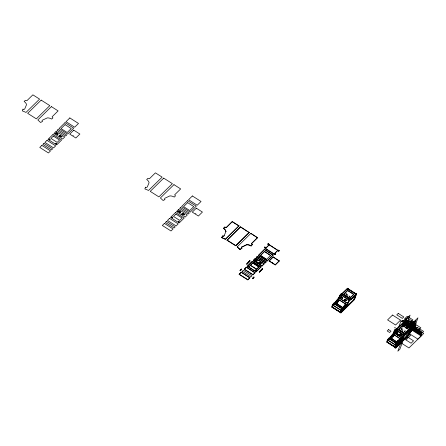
<?xml version="1.0" encoding="UTF-8"?>
<svg xmlns="http://www.w3.org/2000/svg" width="446" height="446" viewBox="0 0 446 446"><rect width="100%" height="100%" fill="white"/><g stroke="black" fill="none" stroke-linecap="round" stroke-linejoin="round"><path stroke-width="0.33" stroke-dasharray="2.23 1.67" d="M401.461 328.83L401.617 328.401L401.144 329.142L401.461 328.83L400.787 328.384M401.244 327.838L405.788 330.731M345.672 293.758L350.3 296.707M400.67 328.774L405.291 331.718M345.633 293.803L350.255 296.746M400.631 328.813L405.252 331.757M345.605 293.936L349.653 296.512M400.603 328.953L405.23 331.896M345.499 293.931L349.547 296.506M401.077 329.31L405.124 331.885M346.302 293.697L346.146 294.126L346.62 293.384L346.302 293.697"/><path stroke-width="0.67" d="M259.633 262.337C260.258 261.679 260.325 263.324 259.656 263.045C260.458 263.43 261.311 262.8 260.648 263.658C261.1 263.435 262.421 263.357 260.458 263.296C260.163 264.065 259.6 262.348 260.525 262.733C259.611 262.064 259.12 262.7 259.723 262.471M395.429 332.515C394.911 332.565 397.626 331.071 396.433 331.462M396.461 331.634C394.454 332.744 397.86 332.766 396.461 332.421M396.767 331.952L395.976 332.8M396.087 332.526L396.199 332.432M396.07 332.605L396.589 332.699M396.433 332.092L396.433 332.019M400.318 334.316C399.711 333.53 401.026 334.388 401.322 335.175M395.674 331.969L396.07 332.231M400.04 333.982C400.363 335.058 399.571 333.719 399.806 334.383M405.531 334.89L405.375 334.076L405.531 334.89L411.558 328.975L411.006 328.529L410.688 328.841L410.532 329.271L411.039 329.6L411.357 329.287L402.532 323.651L402.37 324.08L402.85 323.339L403.362 323.662L403.201 324.091M341.653 294.221L341.497 293.407L341.441 294.087L347.679 288.311L341.614 294.332M350.322 299.745L350.378 299.06L350.534 299.879L356.348 293.83L354.28 299.456L340.711 312.774M396.494 328.423L396.438 329.103L402.677 323.322L396.65 329.237L396.494 328.423L395.262 329.633A5.569 1.254 -57.5 0 1 393.177 333.513L389.464 337.962A1.5 0.334 -57.5 0 1 388.812 338.168L397.904 343.955A1.5 0.334 -57.5 0 0 398.551 343.749L402.264 339.3A5.569 1.254 -57.5 0 0 404.349 335.42L411.022 328.875L411.368 327.944L395.808 343.242L394.61 346.492L397.057 344.089L398.25 340.839M395.992 332.688L395.557 332.666L395.886 332.822M396.834 332.058C396.382 332.231 397.163 332.259 396.806 331.579M397.904 332.833C398.306 331.501 396.594 334.299 397.949 332.761M401.149 334.327C402.13 335.398 401.038 333.268 400.904 334.589C401.01 334.651 400.201 334.188 400.475 334.779C402.197 334.874 400.419 336.278 401.038 334.918M401.651 335.821L401.277 335.537L401.556 335.063L402.052 335.147L401.656 335.81L401.924 335.37M395.557 332.666L395.903 332.861L395.574 332.638M395.674 332.17L396.07 332.421M397.169 333.101L397.403 333.424L397.447 333.073M255.084 260.297L256.456 260.291L255.235 259.985L256.093 259.812L255.842 259.477L256.528 260.141L255.982 260.592L255.229 259.99L255.374 260.403M397.208 332.276C395.569 334.433 398.925 331.423 396.243 333.234M400.079 334.717L399.705 334.712L400.43 334.232L400.179 334.667M401.249 335.531L401.695 336.2L401.668 335.749M400.592 335.214C401.355 335.515 398.992 335.459 400.179 334.963C401.456 334.673 400.14 335.888 400.213 334.639M347.06 289.928L347.64 288.417L356.309 293.936L350.216 300.03L356.521 293.842L356.36 294.271L356.042 294.583L355.534 294.26L356.008 293.518L356.56 293.964L354.486 299.589L340.922 312.908L331.83 307.121L332.326 304.908L333.82 303.118A1.5 0.334 -57.5 0 0 334.467 302.945L338.18 298.497A5.569 1.254 -57.5 0 0 340.265 294.616L341.497 293.407M334.717 303.994L339.083 297.917L340.632 294.644L349.341 300.264L350.372 299.138L341.703 293.619L340.738 294.566L349.413 300.086L347.752 303.436L342.043 311.224L342.55 308.983L334.032 303.252A1.5 0.334 -57.5 0 0 334.678 303.079L338.386 298.63A5.569 1.254 -57.5 0 0 340.476 294.75L341.708 293.54M340.922 312.908L341.413 310.7L342.913 308.905A1.5 0.334 -57.5 0 0 343.554 308.732L347.267 304.283A5.569 1.254 -57.5 0 0 349.357 300.403L350.584 299.194M397.598 344.161L398.546 342.45L398.395 343.203L397.347 344L397.999 340.683L397.442 341.235L394.966 347.958L395.925 347.016M397.904 343.955L396.41 345.711L395.92 347.925L386.827 342.132L387.323 339.924L388.817 338.129M397.347 344L401.645 338.854L402.069 336.691L405.096 333.719L404.751 334.656M334.032 303.252L332.538 305.042L332.036 307.277L332.677 304.869L341.352 310.388L340.705 312.797L341.329 310.126L341.48 310.723L340.95 310.895L341.329 310.126M332.783 305.694L332.911 304.769L332.783 305.694L333.156 304.925M333.452 304.456L333.547 304.016L333.697 304.612M333.731 304.127L333.837 303.665L342.5 309.206L341.296 310.617M333.982 304.283L334.076 303.849L333.798 304.178M341.87 309.814L342.249 309.05L341.87 309.814L342.4 309.647L341.97 309.379M342.121 309.976L342.216 309.535M388.695 339.629L389.029 338.263L387.535 340.058L387.033 342.294L387.674 339.885L396.349 345.405L395.702 347.813L396.327 345.143L396.477 345.739L395.948 345.912L396.327 345.143M387.78 340.705L387.908 339.785L387.78 340.705L388.154 339.941M388.449 339.473L389.074 338.865L388.979 339.3M388.728 339.144L388.834 338.676L397.498 344.223M396.868 344.83L397.247 344.067L396.868 344.83L397.397 344.663L396.968 344.396M397.118 344.992L397.213 344.552M397.687 343.833L397.04 346.241L397.687 343.833A1.5 0.334 -57.5 0 0 398.345 343.615L402.052 339.166A5.569 1.254 -57.5 0 0 404.143 335.286L410.537 328.975M396.455 331.69C396.093 331.484 396.098 331.066 396.455 331.523M400.079 335.069C400.714 334.885 400.173 335.398 400.502 334.472M400.19 334.991L400.447 335.437L399.995 334.818M395.819 331.824C396.628 331.963 395.925 331.74 396.059 331.411M396.611 331.896L396.823 332.025M396.645 332.878L396.979 332.85M397.537 332.571C396.879 333.731 398.027 333.29 397.347 332.967M223.563 228.257A5.569 3.78 20.2 0 1 225.949 231.446L225.882 231.625A5.569 3.78 20.2 0 0 223.496 228.436L224.79 227.053L226.273 227.493L232.299 221.578L239.006 225.849L225.375 239.346L221.729 237.606L225.442 239.167L239.006 225.849M223.496 228.436L224.79 227.053M224.204 235.594A1.5 1.015 20.2 0 1 222.498 235.962L222.437 236.14A1.5 1.015 20.2 0 0 224.137 235.767L225.949 231.446M224.728 227.226L226.273 227.493M226.206 227.672L232.299 221.578M227.031 240.266L240.584 226.852L249.186 232.55L235.7 245.785L227.031 240.266L240.584 226.852M235.7 245.785L249.253 232.372M237.194 246.872L239.915 249.403L237.194 246.872L250.83 233.375L257.537 237.646L251.444 243.739L252.308 244.787L251.511 243.561L257.537 237.646M241.877 247.062L246.694 244.653A5.569 3.78 20.2 0 1 251.143 245.818L251.076 245.997A5.569 3.78 20.2 0 0 246.627 244.832L241.877 247.062A1.5 1.015 20.2 0 0 241.782 248.455L239.915 249.403M241.782 248.455L241.849 248.283A1.5 1.015 20.2 0 1 241.944 246.889M250.83 233.375L257.47 237.824M240.02 270.655L240.483 269.852L240.528 270.56L240.02 270.655L240.483 269.852M240.271 270.817L240.734 270.014M239.134 274.368L241.286 272.144L249.888 277.841L247.803 279.887L239.134 274.368L241.286 272.144M240.868 269.83L241.325 269.027L241.37 269.735L240.868 269.83L241.325 269.027M241.113 269.986L241.576 269.183M244.274 269.323L246.426 267.098L255.028 272.796L252.943 274.842L244.274 269.323L246.426 267.098M246.688 264.021L249.816 260.693L249.916 261.256L246.933 264.183L246.688 264.021L249.816 260.693M246.933 264.183L250.067 260.849M247.34 266.318L252.397 261.239L260.999 266.937L256.01 271.837L247.34 266.318L252.397 261.239M250.345 265.364L252.804 262.839L258.936 266.964L256.539 269.312L250.345 265.364L252.804 262.839M253.311 260.458L255.513 258.178L264.116 263.876L261.98 265.978L253.311 260.458L255.513 258.178M247.803 279.887L249.955 277.663M256.422 257.398L257.454 256.272L266.061 261.969L265.097 262.917L256.422 257.398L257.454 256.272M258.368 255.491L264.461 249.398L273.063 255.095L267.037 261.01L258.368 255.491L264.461 249.398M252.943 274.842L255.095 272.618M260.403 255.519L264.511 251.377L270.605 255.48L264.445 251.555L260.403 255.519L266.563 259.444L270.672 255.302M252.542 278.627L252.999 277.825L253.049 278.533L252.542 278.627L252.999 277.825M252.793 278.783L253.25 277.981M264.333 247.736L264.807 246.995L265.32 247.324L265.164 247.753L264.846 248.065L264.333 247.736L264.807 246.995M253.384 277.797L253.846 276.994L253.891 277.707L253.384 277.797L253.846 276.994M256.539 269.312L259.003 266.786M253.635 277.958L254.092 277.156M256.01 271.837L261.066 266.758M264.846 248.065L265.32 247.324M265.37 248.617L269.256 244.692L277.858 250.39L274.039 254.136L265.37 248.617L269.256 244.692M267.834 244.302L268.308 243.561L268.821 243.884L268.665 244.313L268.347 244.625L267.834 244.302L268.308 243.561M268.347 244.625L268.821 243.884M259.204 271.993L262.337 268.659L262.438 269.228L259.455 272.155L259.204 271.993L262.337 268.659M259.455 272.155L262.582 268.821M261.98 265.978L264.183 263.703M265.097 262.917L266.123 261.791M266.563 259.444L260.47 255.346M267.037 261.01L273.13 254.917M269.105 261.033L273.197 256.907L279.235 260.971L275.215 264.924L269.105 261.033L273.197 256.907M274.039 254.136L277.925 250.212M274.703 254.337L275.182 253.596L275.695 253.925L275.533 254.354L275.215 254.666L274.703 254.337L275.182 253.596M275.215 254.666L275.695 253.925M278.204 250.903L278.683 250.161L279.19 250.49L279.034 250.92L278.717 251.232L278.204 250.903L278.683 250.161M278.717 251.232L279.19 250.49M275.215 264.924L279.302 260.798M343.582 294.538L349.742 298.463L343.582 294.538L347.69 290.396L353.851 294.321L349.742 298.463M347.01 289.426L347.467 288.177M347.852 288.322L347.373 289.064L347.886 289.393L348.365 288.651L347.852 288.322L342.01 294.053M348.203 289.08L348.365 288.651M340.856 312.518L332.186 306.999L340.856 312.518L354.62 299.01L354.776 298.58L354.263 298.251M349.341 300.264L347.752 303.475M356.008 293.518L355.534 294.26M354.174 299.45L356.07 294.282L347.401 288.763M396.7 328.635L395.669 329.761L396.7 328.635L405.303 334.333L404.338 335.28L394.933 329.293L393.428 332.471L402.827 338.436L404.41 335.097L405.369 334.154M398.969 326.388L401.043 320.758L413.949 329.014L415.979 323.506L407.098 317.853L405.074 323.361M408.82 329.321L404.739 333.48L398.579 329.555L402.716 325.429M402.571 323.612L411.307 328.953M402.883 324.404L403.362 323.662M398.624 329.555L402.688 325.413L408.848 329.338L404.734 333.446M397.687 341.391L395.217 348.114L408.659 334.924L411.128 328.2M395.853 347.529L387.184 342.01L395.853 347.529L409.618 334.021L408.943 333.58M406.852 323.105L407.917 320.211L415.928 325.318L414.864 328.206L405.358 322.112L405.152 322.664L414.033 328.317L414.234 327.765M404.338 335.28L395.63 329.655M405.001 334.812L405.347 333.876M405.28 334.868L411.519 328.858M409.445 328.423L410.136 326.544M411.647 324.443L409.919 329.137L413.18 325.937L413.319 325.552L410.064 328.752M410.025 329.371L410.917 326.946L412.093 325.786M411.524 325.062L412.305 322.937L415.783 325.156L415.003 327.275L404.901 320.836L403.842 323.718L412.723 329.371L413.782 326.489M411.201 328.211L412.712 324.041L411.245 325.48L410.515 327.464L411.981 326.026M409.166 334.461L411.067 329.299L402.398 323.779M395.708 347.791L409.277 334.472L411.647 328.178L413.052 326.801L411.24 331.579L413.018 327.018M411.357 329.064L412.572 325.758M395.92 347.925L409.484 334.606L411.664 328.59L412.494 327.749L421.375 333.402L420.561 334.199L411.68 328.551M411.641 328.786L412.857 325.48M414.295 321.8L413.425 324.158L415.137 322.48L416.007 320.122L411.245 324.777L409.3 330.068L414.847 324.61M411.909 328.351L410.526 331.679M412.673 326.366L414.362 321.778M413.208 326.232L415.154 320.942M221.662 237.785L222.431 235.94M395.095 332.376L395.429 332.487L395.162 332.309M399.85 335.431L399.649 335.13L400.062 334.756M259.683 262.817L259.26 262.516L259.371 262.945M389.715 339.01L394.08 332.933L395.741 329.577M402.303 338.124L403.814 334.946M397.308 332.705L397.046 333.156L397.04 332.783M399.583 335.163L400.012 334.756M401.902 335.386L401.567 335.052M400.642 335.42L400.921 335.782L401.283 335.275M338.135 299.545L335.163 303.386L335.431 303.748M335.409 303.542L338.508 299.037M336.724 303.626L339.395 299.968L345.589 303.916L342.929 307.662L336.724 303.626L342.929 307.662M336.73 303.715L339.395 299.968M342.918 307.573L345.589 303.916M346.904 304.194L343.604 308.95L343.849 309.106L347.178 304.557L346.904 304.194L347.178 304.557M343.604 308.95L346.559 304.902M347.752 303.436L342.193 311.146L342.701 308.771A1.5 0.334 -57.5 0 0 343.348 308.599L347.055 304.15A5.569 1.254 -57.5 0 0 349.146 300.269L350.378 299.06M393.506 334.054L390.428 338.759L390.178 338.603L393.132 334.556M391.727 338.726L394.387 334.985L400.586 338.932L397.927 342.673L391.722 338.637L397.927 342.673M397.916 342.584L400.586 338.932M401.902 339.211L398.601 343.966L398.847 344.122L402.175 339.573L401.902 339.211L398.601 343.966M402.827 338.436L397.191 346.163L402.749 338.453L404.41 335.097M399.722 334.795C398.345 335.777 400.458 333.379 400.268 334.232M341.207 310.567L342.55 308.983M397.548 344L389.018 338.313A1.5 0.334 -57.5 0 0 389.676 338.096L393.383 333.647A5.569 1.254 -57.5 0 0 395.474 329.767L396.706 328.557M396.204 345.578L397.698 343.782M332.627 305.097L333.837 303.665M340.95 310.895L341.352 310.388M387.624 340.108L388.834 338.676M395.948 345.912L396.349 345.405M396.293 345.628L397.503 344.195M395.713 331.902L396.048 332.214M251.076 245.997L252.375 244.609M347.718 290.413L343.649 294.366L349.809 298.285L353.851 294.321M341.039 298.084L342.004 297.131M337.856 301.546L339.311 300.119M350.534 299.879L356.56 293.964M354.458 298.892L354.776 298.58M396.611 329.349L402.638 323.434M396.544 329.527L402.85 323.339M407.243 320.518L404.293 323.417L411.881 328.245L414.83 325.351L404.589 318.868L407.231 316.27L412.918 319.888L410.27 322.486M402.688 325.413L398.646 329.382L404.806 333.301M393.612 335.476L394.582 334.528M396.037 333.101L397.001 332.147M392.48 336.814L394.409 334.918M396.338 333.028L397.297 332.086M393.383 336.044L394.827 334.623M409.896 321.454L407.443 323.868L412.394 327.018L412.282 327.336M411.625 325.781L414.011 323.439L420.84 327.788L418.459 330.129M412.227 326.177L414.345 324.097L408.307 320.25L406.189 322.33L423.7 333.441L417.919 339.122L409.088 333.502L415.633 327.124L416.419 327.62L413.565 330.419L412.779 329.917M398.585 341.151L399.309 340.437L398.222 342.138M405.319 334.756L411.346 328.841M411.307 329.092L412.795 327.804M409.456 333.903L409.774 333.591L409.261 333.268M414.217 331.64L416.675 329.232L421.626 332.382L419.168 334.79M259.661 262.833L259.087 262.833M340.632 294.644L339.083 297.956L347.757 303.525M396.968 332.387L397.263 332.733M256.768 260.888C258.334 260.782 257.041 260.693 256.79 261.122C257.08 261.596 256.389 259.639 256.829 260.871M394.849 327.676L395.173 327.788M395.117 327.927L394.81 327.816M239.981 249.23L241.894 248.327M55.193 133.254L55.488 133.354M55.438 133.499L55.153 133.404M55.655 133.544L55.951 133.649M55.867 133.806L55.605 133.689M59.19 135.796L59.48 135.896M59.424 136.047L59.167 135.974M59.647 136.086L59.942 136.192M59.881 136.337L59.613 136.253M177.742 211.276L178.038 211.382M177.976 211.527L177.714 211.449M178.205 211.566L178.5 211.672M178.439 211.822L178.155 211.711M181.739 213.818L182.029 213.924M181.951 214.074L181.695 213.969M182.197 214.108L182.492 214.214M182.431 214.364L182.146 214.253M254.621 260.001L254.917 260.107M254.56 260.18L254.733 260.185M254.772 260.436L254.515 260.336M255.017 260.475L255.329 260.542L255.04 260.447M255.251 260.726L254.989 260.648M258.613 262.543L258.909 262.649M258.786 262.973L258.502 262.867M259.221 263.274L258.964 263.168M73.044 135.573L73.322 135.673M195.593 213.595L195.872 213.695M272.467 262.32L272.751 262.426M272.417 262.477L272.539 262.499M346.988 295.832L347.272 295.932M346.927 296.005L347.217 296.083L346.938 295.982M401.985 330.843L402.27 330.949M401.924 331.021L402.214 331.099M341.123 296.807C340.973 297.376 341.759 295.581 341.151 296.724M342.69 297.878C343.576 296.601 341.803 298.814 342.612 297.939M341.569 297.304C342.4 296.278 340.984 297.817 341.524 297.382M345.07 299.322C345.232 299.924 345.622 298.101 345.148 299.266M412.873 327.319L421.754 332.972L420.74 335.727L411.859 330.073M347.534 288.634L356.36 294.271M347.624 290.575L353.784 294.499M402.621 325.591L408.781 329.51M353.946 298.564L354.62 299.01M267.99 243.873L268.665 244.313M278.365 250.474L279.034 250.92M269.189 244.865L277.858 250.39M353.79 298.993L354.302 299.322M408.787 334.009L409.3 334.333M232.232 221.757L238.945 226.027M240.517 227.031L249.186 232.55M343.626 294.544L349.736 298.43M341.636 293.797L350.305 299.316M396.633 328.813L405.303 334.333M264.489 247.307L265.164 247.753M274.864 253.908L275.533 254.354M265.437 248.439L274.106 253.958M264.394 249.576L273.063 255.095M347.83 303.419L339.088 298.006M394.08 332.972L402.755 338.542M273.13 257.086L279.235 260.971M339.4 300.058L345.6 304.005M400.597 339.021L394.387 334.985M269.172 260.86L275.277 264.746M343.348 308.599L343.849 309.106M398.345 343.615L398.847 344.122M397.498 343.253L397.743 343.409A1.427 0.318 -57.5 0 0 398.395 343.203M333.82 303.118L342.907 308.944M258.435 255.313L267.104 260.832M257.392 256.45L266.061 261.969M332.326 304.908L341.48 310.723M387.323 339.924L396.477 345.739M256.489 257.219L265.158 262.739M227.098 240.087L235.767 245.607M332.175 307.11L340.844 312.635M387.173 342.127L395.842 347.646M255.446 258.357L264.116 263.876M253.412 260.241L262.081 265.76M253.356 260.336L262.025 265.855M252.33 261.417L260.999 266.937M252.737 263.017L258.936 266.964M250.407 265.192L256.606 269.139M247.402 266.139L256.071 271.659M246.359 267.277L255.028 272.796M244.341 269.144L253.01 274.664M241.219 272.322L249.888 277.841M239.201 274.19L247.87 279.709M412.11 327.247L412.394 327.069M256.483 260.776C256.266 261.579 255.842 260.509 256.5 260.826M403.63 335.158A5.307 1.193 -57.5 0 1 401.645 338.854M397.18 343.966A0.569 0.53 -5.8 0 1 397.319 344.1M55.822 133.148L56.28 133.27L55.822 133.148M56.185 133.627L56.642 133.755L56.185 133.627M56.28 132.847L56.737 132.969L56.285 132.813M56.62 134.04L57.082 134.162L56.631 134.006M56.642 133.326L57.099 133.454L56.648 133.304M57.082 133.739L57.54 133.861L57.082 133.728M57.289 134.224L57.746 134.352L57.289 134.213M57.746 133.923L58.203 134.051L57.746 133.911M59.814 135.69L60.271 135.813L59.814 135.679M60.177 136.169L60.634 136.298L60.177 136.158M60.271 135.389L60.728 135.512L60.271 135.378M60.611 136.582L61.074 136.705L60.617 136.56M60.634 135.868L61.096 135.997L60.639 135.857M61.074 136.281L61.531 136.404L61.074 136.281M61.28 136.766L61.738 136.894L61.28 136.766M61.738 136.465L62.195 136.593L61.743 136.443M178.367 211.17L178.829 211.292L178.372 211.148M178.734 211.655L179.192 211.778L178.734 211.627M178.829 210.869L179.286 210.991L178.829 210.846M179.169 212.062L179.632 212.19L179.169 212.051M179.192 211.348L179.649 211.476L179.192 211.337M179.626 211.761L180.089 211.883L179.632 211.75M179.838 212.251L180.295 212.374L179.838 212.235M180.295 211.945L180.753 212.073L180.301 211.911M182.364 213.712L182.821 213.835L182.364 213.701M182.726 214.191L183.183 214.32L182.726 214.191M182.821 213.411L183.278 213.534L182.827 213.389M183.161 214.604L183.624 214.727L183.161 214.604M183.183 213.89L183.646 214.019L183.195 213.857M183.624 214.303L184.081 214.426L183.624 214.281M183.83 214.788L184.287 214.916L183.83 214.766M184.287 214.487L184.744 214.615L184.287 214.476M255.547 260.559L256.004 260.681L255.552 260.531M259.979 263.508L260.436 263.636L259.979 263.486M340.086 297.421L340.538 297.421L340.086 297.393M340.543 297.716L341 297.699L340.543 297.699M340.672 297.003L341.078 297.192L340.672 296.986M341.073 297.571L341.541 297.738L341.078 297.543M341.536 298.028L342.076 298.034L341.536 298.028M341.898 297.515L342.439 297.538L341.898 297.499M342.272 298.056L342.612 298.307L342.277 298.023M344.078 299.963L344.535 299.952L344.078 299.935M344.535 300.258L344.992 300.242L344.535 300.258M344.663 299.545L345.115 299.718L344.663 299.528M345.07 300.113L345.611 300.119L345.07 300.113M345.433 299.601L345.973 299.623L345.433 299.584M345.527 300.571L346.068 300.61L345.533 300.543M345.89 300.058L346.43 300.08L345.89 300.041M346.152 300.676L346.698 300.676L346.152 300.676M346.52 300.158L347.06 300.18L346.52 300.147M395.084 332.437L395.407 332.588L395.089 332.398M396.533 333.045L396.879 333.296L396.533 333.011M397.52 332.632L397.865 332.883L397.525 332.599M399.075 334.979L399.404 335.119L399.075 334.963M399.532 335.269L399.822 335.464L399.538 335.241M399.661 334.556L399.661 334.539M400.525 335.587L400.943 335.749L400.525 335.587M400.536 334.539L400.809 334.84L400.536 334.539M400.887 335.074L401.244 335.32L400.893 335.024M401.149 335.687L401.484 335.944L401.155 335.654M401.512 335.175L401.807 335.448L401.512 335.175M410.404 324.928L410.877 325.062L410.404 324.928M414.328 326.238L414.808 326.366L414.34 326.199M395.128 331.908L395.552 332.069L395.134 331.891M395.373 331.4L395.792 331.562L395.373 331.4M396.923 331.724L397.347 331.891L396.929 331.712M397.659 334.511L398.077 334.673L397.665 334.478M398.183 334.846L398.601 335.007L398.183 334.829M400.603 334.065L401.021 334.232L400.603 334.054M242.211 271.33L243.31 270.248L251.968 275.801L250.869 276.882L242.211 271.33M396.817 341.686L395.602 344.992L398.044 342.595L399.259 339.289L396.817 341.686M405.381 319.782L402.643 327.23L407.36 322.597L410.097 315.149L405.381 319.782M405.386 320.791L404.371 323.545L413.247 329.198L414.262 326.444L405.386 320.791M406.351 327.47L406.005 328.407L411.792 322.731L412.137 321.795L406.351 327.47M400.592 343.721L397.849 351.169L399.884 349.173L402.627 341.725L400.592 343.721M407.912 336.033L406.696 339.339L407.912 336.033M413.894 321.828L411.864 327.342L415.94 323.339L417.963 317.831L413.894 321.828M23.002 109.186L22.3 110.859L26.013 112.414L39.577 99.101L32.87 94.831L26.844 100.746L25.366 100.3L24.134 101.51A5.569 3.78 20.2 0 1 26.52 104.699L24.775 108.841A1.5 1.015 20.2 0 1 23.069 109.214L23.002 109.186M145.552 187.209L144.85 188.881L148.563 190.436L162.127 177.123L155.42 172.853L149.393 178.768L147.916 178.322L146.684 179.532A5.569 3.78 20.2 0 1 149.07 182.721L147.325 186.863A1.5 1.015 20.2 0 1 145.619 187.236L145.552 187.209M41.155 100.105L27.669 113.34L36.338 118.859L49.824 105.624L41.155 100.105M51.401 106.627L37.832 119.941L40.553 122.477L42.42 121.529A1.5 1.015 20.2 0 1 42.515 120.136L47.265 117.906A5.569 3.78 20.2 0 1 51.714 119.071L52.946 117.861L52.082 116.813L58.108 110.898L51.401 106.627M41.857 145.39L39.772 147.442L48.441 152.961L50.526 150.915L41.857 145.39M43.937 143.356L42.838 144.432L51.507 149.951L52.606 148.875L43.937 143.356M46.997 140.351L44.912 142.397L53.581 147.916L55.666 145.87L46.997 140.351M52.968 134.486L47.973 139.386L56.648 144.911L61.637 140.011L52.968 134.486M56.084 131.431L53.944 133.527L62.613 139.046L64.754 136.95L56.084 131.431M58.03 129.524L57.06 130.472L65.729 135.991L66.699 135.043L58.03 129.524M65.032 122.65L59.006 128.565L67.675 134.084L73.701 128.169L65.032 122.65M69.827 117.939L66.008 121.691L74.677 127.21L78.496 123.458L69.827 117.939M53.375 136.086L50.978 138.438L57.177 142.386L59.574 140.033L53.375 136.086M65.083 124.629L61.041 128.593L67.201 132.518L71.243 128.548L65.083 124.629M73.768 130.16L69.743 134.107L75.848 137.998L79.873 134.045L73.768 130.16M163.704 178.127L150.218 191.362L158.887 196.881L172.373 183.646L163.704 178.127M173.951 184.65L160.382 197.963L163.102 200.499L164.97 199.552A1.5 1.015 20.2 0 1 165.065 198.158L169.815 195.928A5.569 3.78 20.2 0 1 174.263 197.093L175.495 195.883L174.631 194.835L180.658 188.92L173.951 184.65M164.407 223.418L162.322 225.464L170.991 230.983L173.076 228.937L164.407 223.418M166.486 221.378L165.382 222.459L174.057 227.978L175.155 226.897L166.486 221.378M169.547 218.373L167.462 220.419L176.131 225.938L178.216 223.892L169.547 218.373M175.518 212.513L170.523 217.414L179.192 222.933L184.187 218.033L175.518 212.513M178.634 209.453L176.493 211.549L185.162 217.074L187.303 214.972L178.634 209.453M180.58 207.546L179.61 208.494L188.279 214.013L189.249 213.065L180.58 207.546M187.582 200.672L181.555 206.587L190.225 212.106L196.251 206.191L187.582 200.672M192.377 195.961L188.558 199.713L197.227 205.232L201.046 201.48L192.377 195.961M175.925 214.113L173.527 216.461L179.727 220.408L182.124 218.055L175.925 214.113M187.632 202.651L183.59 206.615L189.751 210.54L193.793 206.57L187.632 202.651M196.318 208.182L192.293 212.129L198.398 216.02L202.423 212.067L196.318 208.182M392.536 315.043L387.585 319.905L395.596 325.006L400.547 320.144L392.536 315.043M398.239 313.41L396.767 314.854L402.342 318.405L403.814 316.961L398.239 313.41M388.555 329.611L387.2 330.943L389.665 332.515L391.019 331.183L388.555 329.611M402.777 320.345L401.679 321.421L410.348 326.94L411.446 325.864L402.777 320.345M405.47 319.002L402.744 321.678L409.144 325.753L411.87 323.077L405.47 319.002M405.553 321.622L404.572 322.586L413.448 328.239L414.434 327.269L405.553 321.622M407.332 322.207L406.289 323.233L408.19 324.448L409.238 323.422L407.332 322.207M413.409 328.563L410.56 331.361L410.811 331.517L413.659 328.719L413.409 328.563M412.974 329.655L400.084 342.305L408.965 347.952L421.855 335.303L412.974 329.655M408.519 334.121L406.234 336.368L408.285 337.672L410.571 335.425L408.519 334.121M406.562 336.395L404.115 338.793L411.089 343.23L413.537 340.833L406.562 336.395M416.19 328.144L413.737 330.558L418.688 333.708L421.141 331.3L416.19 328.144M417.344 327.436L414.931 329.806L421.158 333.77L423.572 331.4L417.344 327.436M407.705 323.11A0.557 0.379 20.2 0 0 408.614 323.11A0.557 0.379 20.2 0 0 407.956 322.503A0.557 0.379 20.2 0 0 407.705 323.11M248.651 266.552A0.569 0.385 20.2 0 0 249.57 266.546A0.569 0.385 20.2 0 0 248.901 265.933A0.569 0.385 20.2 0 0 248.651 266.552M248.712 266.373A0.569 0.385 20.2 0 0 249.632 266.373A0.569 0.385 20.2 0 0 248.968 265.76A0.569 0.385 20.2 0 0 248.712 266.373M255.218 270.733A0.569 0.385 20.2 0 0 256.138 270.728A0.569 0.385 20.2 0 0 255.469 270.114A0.569 0.385 20.2 0 0 255.218 270.733M255.285 270.555A0.569 0.385 20.2 0 0 256.205 270.555A0.569 0.385 20.2 0 0 255.536 269.942A0.569 0.385 20.2 0 0 255.285 270.555M178.406 221.829A0.569 0.385 20.2 0 0 179.325 221.824A0.569 0.385 20.2 0 0 178.656 221.21A0.569 0.385 20.2 0 0 178.406 221.829M171.838 217.648A0.569 0.385 20.2 0 0 172.758 217.642A0.569 0.385 20.2 0 0 172.084 217.029A0.569 0.385 20.2 0 0 171.838 217.648M55.856 143.807A0.569 0.385 20.2 0 0 56.776 143.802A0.569 0.385 20.2 0 0 56.107 143.188A0.569 0.385 20.2 0 0 55.856 143.807M49.289 139.626A0.569 0.385 20.2 0 0 50.208 139.62A0.569 0.385 20.2 0 0 49.534 139.007A0.569 0.385 20.2 0 0 49.289 139.626"/></g></svg>
